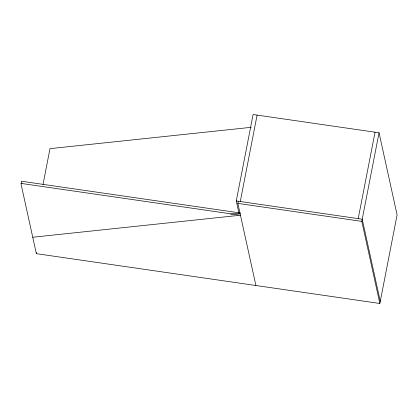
<?xml version="1.0" encoding="UTF-8"?>
<svg xmlns="http://www.w3.org/2000/svg" width="418" height="418" viewBox="0 0 418 418"><rect width="100%" height="100%" fill="white"/><g stroke="black" fill="none" stroke-linecap="round" stroke-linejoin="round"><path stroke-width="0.63" d="M43.007 184.5L49.988 148.646L251.26 127.312M239.054 213.603L236.269 200.948L253.099 114.516L379.048 132.783L397.1 214.894L379.852 303.484L36.356 253.658L36.565 252.582M255.91 285.51L237.852 203.399L238.276 201.236M240.277 201.528L257.107 115.096M358.216 218.635L375.04 132.203M379.852 303.484L361.8 221.378L379.048 132.783M230.49 214.162L240.225 213.133M32.74 237.241L240.454 215.223L20.9 183.377L36.356 253.658M236.269 200.948L362.223 219.215L380.275 301.326M237.852 203.399L361.8 221.378M240.23 212.971L21.323 181.213L21.877 183.748"/></g></svg>
